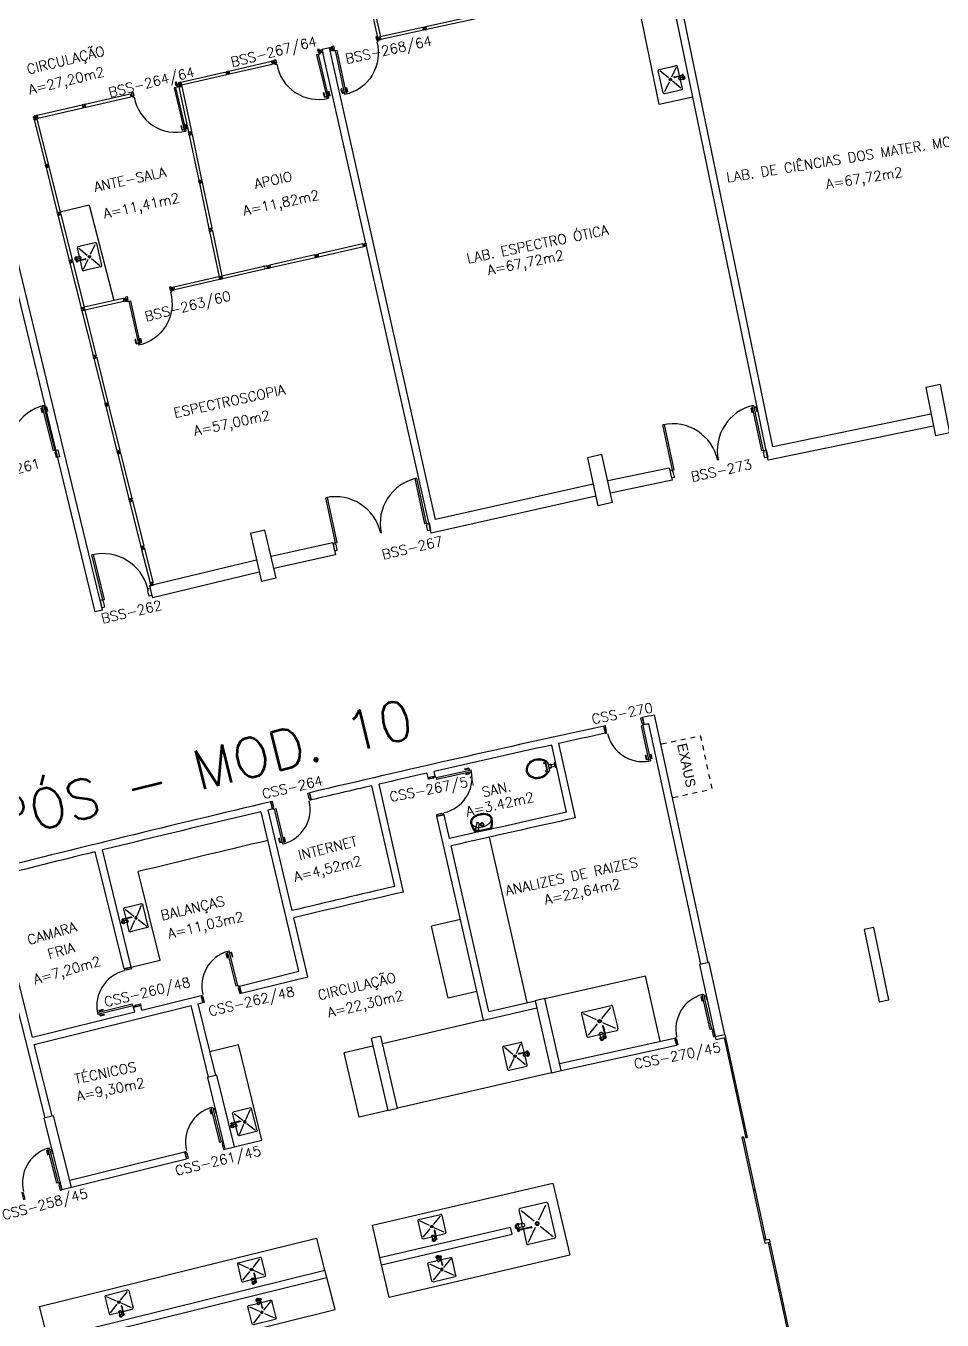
# Model space of a CAD drawing. Extents: x -152 to 150, y 325 to 437.
# Drawn here: x -98.22 to -79.6, y 386.06 to 412.36 of the extents above; entities that cross this region are included whole.
import ezdxf
from ezdxf.enums import TextEntityAlignment as Align

# ---------------------------------------------------------------- set-up
doc = ezdxf.new("R2010")
doc.units = 0
doc.header["$LTSCALE"] = 0.01
doc.header["$MEASUREMENT"] = 0
doc.header["$PDMODE"] = 98
doc.linetypes.add('HIDDEN2', pattern=[0.1875, 0.125, -0.0625])
doc.layers.get('0').update_dxf_attribs({"linetype": 'CONTINUOUS'})
doc.layers.get('DEFPOINTS').update_dxf_attribs({"linetype": 'CONTINUOUS'})
for name, color, linetype in [('ALV', 2, 'CONTINUOUS'), ('AREA', 2, 'CONTINUOUS'), ('BANC', 2, 'CONTINUOUS'), ('DIV', 2, 'CONTINUOUS'), ('ESQ', 1, 'CONTINUOUS'), ('ESTR', 3, 'CONTINUOUS'), ('PEÇAS', 1, 'CONTINUOUS'), ('PROJ', 1, 'HIDDEN2'), ('TEXTO', 2, 'CONTINUOUS'), ('TEXTO-CENTRO-CUSTO', 2, 'CONTINUOUS'), ('TEXTO-ENDEREÇO', 2, 'CONTINUOUS'), ('USO', 2, 'CONTINUOUS')]:
    doc.layers.add(name, color=color, linetype=linetype)
doc.styles.add('1', font='romans.shx')
doc.styles.add('LEGENDA', font='romans.shx', dxfattribs={"height": 0.2})
doc.styles.add('UNB-100', font='simplex.shx', dxfattribs={"height": 3})
doc.styles.add('UNB-100-1', font='simplex.shx', dxfattribs={"height": 0.2})
doc.dimstyles.new('1-600', dxfattribs={"dimtxt": 1.1, "dimasz": 2.5, "dimexe": 2, "dimexo": 4, "dimgap": 0.2, "dimtad": 1, "dimdec": 0, "dimzin": 4, "dimdsep": 46, "dimlunit": 6, "dimtxsty": '1', "dimblk1": 'NONE', "dimblk2": 'NONE', "dimsah": 1, "dimcen": 0, "dimclrd": 2, "dimclre": 2, "dimclrt": 2, "dimadec": 0, "dimazin": 0, "dimtfac": 1, "dimtdec": 0, "dimtmove": 2, "dimatfit": 3, "dimldrblk": 'NONE', "dimfxl": 0, "dimtolj": 1, "dimtzin": 0, "dimarcsym": 0})

# ---------------------------------------------------------------- blocks, each defined once
blk = doc.blocks.new('PILAR-SSC')
blk.add_lwpolyline([(0.003, -27.952), (0.203, -27.952), (0.203, -26.452), (0.003, -26.452)], close=True)
blk = doc.blocks.new('ESQCD-SSC')
for p, q in [((0, 0), (0, -0.06)), ((0.2, 0), (0.2, -2.143)), ((0, -0.06), (0.2, -0.06)), ((0.17, -0.06), (0.17, -2.143)), ((0.17, -1.056), (0.2, -1.056)), ((0.17, -1.086), (0.2, -1.086)), ((0.1, -2.113), (0.1, -4.253)), ((0.13, -2.113), (0.1, -2.113)), ((0.13, -2.143), (0.1, -2.143)), ((0.13, -2.113), (0.13, -4.253)), ((0.17, -2.113), (0.2, -2.113)), ((0.17, -2.143), (0.2, -2.143)), ((0.1, -3.199), (0.13, -3.199)), ((0.1, -3.229), (0.13, -3.229)), ((0.13, -4.223), (0.1, -4.223)), ((0.13, -4.253), (0.1, -4.253)), ((0.1, -4.256), (0.1, -4.316)), ((0.1, -4.256), (0.2, -4.256)), ((0.1, -4.316), (0.2, -4.316)), ((0.17, -4.316), (0.17, -6.443)), ((0.17, -4.346), (0.2, -4.346)), ((0.2, -4.256), (0.2, -6.443)), ((0.1, -6.413), (0.1, -8.571)), ((0.1, -6.413), (0.13, -6.413)), ((0.1, -6.443), (0.13, -6.443)), ((0.13, -6.413), (0.13, -8.571)), ((0.17, -6.413), (0.2, -6.413)), ((0.17, -6.443), (0.2, -6.443)), ((0.1, -7.485), (0.13, -7.485)), ((0.1, -7.515), (0.13, -7.515)), ((0.1, -8.541), (0.13, -8.541)), ((0.13, -8.571), (0.1, -8.571)), ((0.2, -8.541), (0.17, -8.541)), ((0.17, -8.541), (0.17, -10.694)), ((0.2, -8.571), (0.17, -8.571)), ((0.2, -8.541), (0.2, -10.694)), ((0.098, -10.694), (0.2, -10.694)), ((0.098, -10.755), (0.098, -10.694)), ((0.2, -10.755), (0.098, -10.755)), ((0.1, -10.755), (0.13, -10.755)), ((0.1, -10.755), (0.1, -12.882)), ((0.1, -10.785), (0.13, -10.785)), ((0.13, -10.755), (0.13, -12.882)), ((0.17, -10.664), (0.2, -10.664)), ((0.17, -10.694), (0.2, -10.694)), ((0.2, -10.694), (0.2, -10.755)), ((0.1, -11.77), (0.13, -11.77)), ((0.1, -11.8), (0.13, -11.8)), ((0.1, -12.852), (0.13, -12.852)), ((0.1, -12.882), (0.13, -12.882)), ((0.17, -12.852), (0.2, -12.852)), ((0.17, -12.852), (0.2, -12.852)), ((0.17, -12.852), (0.17, -14.95)), ((0.17, -12.882), (0.2, -12.882)), ((0.2, -12.852), (0.2, -12.887)), ((0.2, -12.887), (0.2, -15.019)), ((0, -14.95), (0, -15.019)), ((0.2, -14.95), (0, -14.95))]:
    blk.add_line(p, q)
blk = doc.blocks.new('PDV2E-SSC')
at = {"layer": 'DIV'}
for p, q in [((0.034, 0.925), (0.034, 0.835)), ((0.034, 0.925), (0.074, 0.925)), ((0.044, 0.835), (0.034, 0.835)), ((0.044, 0.915), (0.044, 0.835)), ((0.044, 0.915), (0.074, 0.915)), ((0.076, 0.05), (0.076, 0.965)), ((0.106, 0.965), (0.076, 0.965)), ((0.106, 0.05), (0.106, 0.965)), ((0.148, 0.925), (0.108, 0.925)), ((0.138, 0.915), (0.108, 0.915)), ((0.138, 0.915), (0.138, 0.835)), ((0.138, 0.835), (0.148, 0.835)), ((0.148, 0.925), (0.148, 0.835)), ((0.031, 0.05), (0.031, -0.05)), ((0.051, 0.05), (0.031, 0.05)), ((0.051, 0.02), (0.051, 0.05)), ((0.051, 0.02), (0.061, 0.02)), ((0.061, -0.05), (0.061, 0.02)), ((0.076, 0.05), (0.106, 0.05)), ((0.95, 0.02), (0.94, 0.02)), ((0.94, -0.05), (0.94, 0.02)), ((0.95, 0.02), (0.95, 0.05)), ((0.95, 0.05), (0.97, 0.05)), ((0.97, 0.05), (0.97, 0.035)), ((0.97, 0.035), (0.97, -0.035)), ((0.031, -0.05), (0.061, -0.05)), ((0.97, -0.05), (0.94, -0.05)), ((0.97, -0.035), (0.97, -0.05))]:
    blk.add_line(p, q, dxfattribs=at)
at = {"layer": 'DIV', "color": 1}
blk.add_arc((0.076, 0.1), 0.865, 356.6786, 90, dxfattribs=at)
blk = doc.blocks.new('PD80-SSC')
at = {"color": 2}
for p, q in [((-0.777, 0.01), (-0.777, -0.03)), ((-0.777, 0.01), (-0.687, 0.01)), ((-0.687, 0), (-0.687, 0.01)), ((-0.075, 0), (0.075, 0)), ((-0.075, 0), (-0.075, -0.02)), ((0.075, -0.03), (0.075, 0)), ((-0.817, -0.065), (-0.817, -0.03)), ((-0.085, -0.03), (-0.817, -0.03)), ((-0.085, -0.065), (-0.817, -0.065)), ((-0.777, -0.105), (-0.777, -0.065)), ((-0.777, -0.105), (-0.687, -0.105)), ((-0.767, 0), (-0.767, -0.03)), ((-0.767, 0), (-0.687, 0)), ((-0.767, -0.095), (-0.767, -0.065)), ((-0.767, -0.095), (-0.687, -0.095)), ((-0.687, -0.095), (-0.687, -0.105)), ((-0.085, -0.03), (-0.085, -0.065)), ((-0.075, -0.02), (-0.04, -0.02)), ((-0.04, -0.03), (-0.04, -0.02)), ((-0.04, -0.03), (0.075, -0.03)), ((-0.075, -0.781), (-0.04, -0.781)), ((-0.075, -0.801), (-0.075, -0.781)), ((-0.04, -0.771), (0.075, -0.771)), ((-0.04, -0.771), (-0.04, -0.781)), ((0.075, -0.771), (0.075, -0.801)), ((-0.075, -0.801), (0.075, -0.801)), ((-0.075, -0.802), (0.075, -0.802))]:
    blk.add_line(p, q, dxfattribs=at)
at = {"color": 1}
blk.add_arc((-0.085, -0.03), 0.731, 182.6571, 270, dxfattribs=at)
blk = doc.blocks.new('INOXA1-P')
for p, q in [((0.12, 0.23), (0.12, 0.047)), ((0.22, 0.25), (0.14, 0.25)), ((0.15, 0.22), (0.287, 0.043)), ((0.5, 0.25), (0.22, 0.25)), ((0.353, 0.043), (0.49, 0.22)), ((0.52, 0.23), (0.52, -0.23)), ((0.043, 0.008), (0.043, -0.022)), ((0.062, 0.04), (0.071, 0.04)), ((0.131, 0.048), (0.076, 0.043)), ((0.131, -0.002), (0.076, 0.003)), ((0.22, -0.027), (0.054, -0.027)), ((0.22, -0.037), (0.054, -0.037)), ((0.063, -0.003), (0.063, -0.021)), ((0.12, -0.001), (0.12, -0.027)), ((0.12, -0.037), (0.12, -0.23)), ((0.15, -0.22), (0.287, -0.043)), ((0.231, -0.027), (0.22, -0.027)), ((0.231, -0.037), (0.22, -0.037)), ((0.353, -0.043), (0.49, -0.22)), ((0.22, -0.25), (0.14, -0.25)), ((0.5, -0.25), (0.22, -0.25))]:
    blk.add_line(p, q)
blk.add_lwpolyline([(0.076, 0.003), (0.072, 0.004), (0.069, 0.009), (0.067, 0.015), (0.066, 0.023), (0.067, 0.031), (0.069, 0.037), (0.072, 0.042), (0.076, 0.043)])
blk.add_lwpolyline([(0.131, 0.048), (0.137, 0.046), (0.143, 0.041), (0.147, 0.033), (0.148, 0.023), (0.147, 0.013), (0.143, 0.006), (0.137, 0), (0.131, -0.002), (0.125, 0), (0.119, 0.006), (0.115, 0.013), (0.114, 0.023), (0.115, 0.033), (0.119, 0.041), (0.125, 0.046)], close=True)
for radius in [0.0266, 0.0163]:
    blk.add_circle((0.32, 0), radius)
for centre, radius, start, end in [((0.14, 0.23), 0.02, 90, 180), ((0.5, 0.23), 0.02, 360, 90), ((0.054, 0.023), 0.0349, 36.1705, 252.2568), ((0.054, 0.023), 0.0189, 62.7367, 235.7375), ((0.073, -0.003), 0.01, 102.8285, 180), ((0.054, 0.023), 0.0349, 285.5373, 323.9987), ((0.054, -0.032), 0.0145, 20.161, 339.839), ((0.054, -0.032), 0.005, 90.0037, 269.9963), ((0.231, -0.032), 0.00738, 222.6559, 137.3441), ((0.231, -0.032), 0.005, 269.9935, 90.0065), ((0.14, -0.23), 0.02, 180, 270), ((0.5, -0.23), 0.02, 270, 360)]:
    blk.add_arc(centre, radius, start, end)
blk = doc.blocks.new('PE80-SSC')
at = {"color": 2}
for p, q in [((0.075, 0), (-0.075, 0)), ((-0.075, -0.03), (-0.075, 0)), ((0.075, 0), (0.075, -0.02)), ((0.777, 0.01), (0.687, 0.01)), ((0.687, 0), (0.687, 0.01)), ((0.777, 0.01), (0.777, -0.03)), ((0.04, -0.03), (-0.075, -0.03)), ((0.075, -0.02), (0.04, -0.02)), ((0.04, -0.03), (0.04, -0.02)), ((0.085, -0.03), (0.817, -0.03)), ((0.085, -0.03), (0.085, -0.065)), ((0.085, -0.065), (0.817, -0.065)), ((0.767, 0), (0.687, 0)), ((0.767, -0.095), (0.687, -0.095)), ((0.687, -0.095), (0.687, -0.105)), ((0.777, -0.105), (0.687, -0.105)), ((0.767, 0), (0.767, -0.03)), ((0.767, -0.095), (0.767, -0.065)), ((0.777, -0.105), (0.777, -0.065)), ((0.817, -0.065), (0.817, -0.03)), ((0.04, -0.771), (-0.075, -0.771)), ((-0.075, -0.771), (-0.075, -0.801)), ((0.04, -0.771), (0.04, -0.781)), ((0.075, -0.781), (0.04, -0.781)), ((0.075, -0.801), (0.075, -0.781)), ((0.075, -0.801), (-0.075, -0.801)), ((0.075, -0.802), (-0.075, -0.802))]:
    blk.add_line(p, q, dxfattribs=at)
at = {"color": 1}
blk.add_arc((0.085, -0.03), 0.731, 270, 357.3429, dxfattribs=at)
blk = doc.blocks.new('DIVMT-SSC')
for p, q in [((0, 0.005), (0, -0.005)), ((0, -0.005), (0, 0.005)), ((-0.03, -0.03), (-0.03, -0.97)), ((0.006, -0.03), (-0.006, -0.03)), ((-0.005, 0), (0.005, 0)), ((0.005, 0), (-0.005, 0)), ((0.006, -0.02), (0.006, -0.03)), ((0.03, -0.03), (0.03, -0.97)), ((0.03, -0.97), (-0.03, -0.97)), ((-0.006, -0.98), (-0.006, -0.97)), ((-0.006, -0.98), (0.006, -0.98)), ((0.006, -1.001), (-0.006, -1.001)), ((0.005, -0.97), (-0.005, -0.97)), ((0, -0.994), (0, -1.007)), ((0, -1.02), (0, -1.021)), ((0.006, -0.98), (0.006, -0.97))]:
    blk.add_line(p, q)
blk.add_lwpolyline([(0.006, -0.02), (-0.006, -0.02), (0.006, -0.02), (0.006, -0.03), (0.03, -0.03), (0.03, -0.008), (0.02, -0.008), (0.02, 0.008), (0.03, 0.008), (0.03, 0.03), (0.006, 0.03), (0.006, 0.02), (-0.006, 0.02), (-0.006, 0.03), (-0.03, 0.03), (-0.03, 0.008), (-0.02, 0.008), (-0.02, -0.008), (-0.03, -0.008), (-0.03, -0.03), (-0.006, -0.03), (-0.006, -0.02), (-0.006, -0.03)])
blk = doc.blocks.new('PTDP-SSC')
at = {"color": 2}
for p, q in [((0.055, 1.015), (0.09, 1.015)), ((0.055, 0.075), (0.055, 1.015)), ((0.09, 0.075), (0.09, 1.015)), ((1.91, 0.075), (1.91, 1.015)), ((1.945, 1.015), (1.91, 1.015)), ((1.945, 0.075), (1.945, 1.015)), ((0.05, 0.075), (0, 0.075)), ((0, 0.075), (0, -0.075)), ((0.05, 0.04), (0.05, 0.075)), ((0.06, 0.04), (0.05, 0.04)), ((0.055, 0.075), (0.09, 0.075)), ((0.06, -0.075), (0.06, 0.04)), ((1.945, 0.075), (1.91, 0.075)), ((1.94, -0.075), (1.94, 0.04)), ((1.94, 0.04), (1.95, 0.04)), ((1.95, 0.04), (1.95, 0.075)), ((1.95, 0.075), (2, 0.075)), ((2, 0.075), (2, -0.075)), ((0, -0.075), (0.06, -0.075)), ((2, -0.075), (1.94, -0.075))]:
    blk.add_line(p, q, dxfattribs=at)
at = {"color": 1}
for centre, start, end in [((0.055, 0.075), 0, 90), ((1.945, 0.075), 90, 180)]:
    blk.add_arc(centre, 0.94, start, end, dxfattribs=at)
blk = doc.blocks.new('A$C73356FFD')
at = {"layer": 'DIV'}
for p, q in [((0.025, 0.03), (0.035, 0.03)), ((0.035, 0.03), (0.025, 0.03)), ((0.03, 0.025), (0.03, 0.035)), ((0.03, 0.035), (0.03, 0.025))]:
    blk.add_line(p, q, dxfattribs=at)
blk.add_lwpolyline([(0.009, 0.036), (0, 0.036), (0, 0.06), (0.022, 0.06), (0.022, 0.05), (0.038, 0.05), (0.038, 0.06), (0.06, 0.06), (0.06, 0.036), (0.05, 0.036), (0.05, 0.024), (0.06, 0.024), (0.06, 0), (0.038, 0), (0.038, 0.01), (0.022, 0.01), (0.022, 0), (0, 0), (0, 0.024), (0.009, 0.024)], close=True, dxfattribs=at)
blk = doc.blocks.new('LAVAT-P')
for p, q in [((-0.17, 0), (0.17, 0)), ((-0.157, -0.02), (0.157, -0.02)), ((0.063, -0.173), (0.094, -0.055)), ((0.069, -0.185), (0.09, -0.192)), ((0.102, -0.187), (0.151, -0.074))]:
    blk.add_line(p, q)
for points in [[(-0.225, -0.214, 0.136108), (-0.208, -0.262, 0.106861), (-0.155, -0.311, 0.073747), (-0.087, -0.339, 0.060305), (0, -0.349, 0.060305), (0.087, -0.339, 0.073747), (0.155, -0.311, 0.106861), (0.208, -0.262, 0.136108), (0.225, -0.214, 0.062982)], [(0.083, -0.096, 0.121735), (-0.082, -0.096, 0.073747), (-0.145, -0.122, 0.106861), (-0.192, -0.165, 0.153587), (-0.205, -0.208, 0.153587)], [(-0.205, -0.208, 0.153587), (-0.192, -0.251, 0.106861), (-0.145, -0.294, 0.073747), (-0.082, -0.32, 0.060305), (0, -0.329, 0.060305), (0.082, -0.32, 0.073747), (0.145, -0.294, 0.106861), (0.192, -0.251, 0.153587), (0.205, -0.208, 0.153587), (0.192, -0.165, 0.106861), (0.145, -0.122, 0.014792), (0.133, -0.115, 0.039243)]]:
    blk.add_lwpolyline(points, format="xyb")
for centre, radius in [((0, -0.135), 0.0347), ((0, -0.135), 0.0265), ((0.122, -0.065), 0.03)]:
    blk.add_circle(centre, radius)
for centre, radius, start, end in [((0.376, -0.254), 0.602, 155.0201, 176.1902), ((-0.376, -0.254), 0.602, 3.8098, 24.9799), ((0.376, -0.254), 0.582, 156.2686, 173.4578), ((0.073, -0.176), 0.01, 165.2139, 250.8603), ((0.122, -0.065), 0.0361, 302.4689, 199.2518), ((0.093, -0.183), 0.01, 250.8603, 336.5068), ((-0.376, -0.254), 0.582, 6.5422, 23.7314)]:
    blk.add_arc(centre, radius, start, end)
blk = doc.blocks.new('VDC-P')
for p, q in [((-0.127, 0.192), (0.127, 0.192)), ((-0.109, 0.202), (0.109, 0.202)), ((-0.068, 0.152), (0.068, 0.152)), ((-0.05, 0.152), (-0.03, 0.11)), ((-0.05, 0.015), (-0.05, 0)), ((-0.05, 0), (0.05, 0)), ((0.045, 0.02), (-0.045, 0.02)), ((-0.04, 0.025), (-0.04, 0.02)), ((0.035, 0.03), (-0.035, 0.03)), ((-0.03, 0.152), (-0.03, 0.11)), ((0.03, 0.11), (-0.03, 0.11)), ((0.03, 0.1), (-0.03, 0.1)), ((-0.025, 0.1), (-0.025, 0.03)), ((0.025, 0.1), (0.025, 0.03)), ((0.03, 0.152), (0.03, 0.11)), ((0.05, 0.152), (0.03, 0.11)), ((0.04, 0.025), (0.04, 0.02)), ((0.05, 0.015), (0.05, 0))]:
    blk.add_line(p, q)
for points in [[(0.16, 0.244, 0.050424), (0.18, 0.288, 0.082137), (0.195, 0.381, 0.082137), (0.18, 0.474, 0.090148), (0.138, 0.549, 0.104406), (0.073, 0.601, 0.117345), (0, 0.619, 0.117345), (-0.073, 0.601, 0.104406), (-0.138, 0.549, 0.090148), (-0.18, 0.474, 0.082137), (-0.195, 0.381, 0.082137)], [(0.142, 0.254, 0.050424), (0.161, 0.295, 0.082137), (0.175, 0.381, 0.082137), (0.161, 0.468, 0.090148), (0.122, 0.536, 0.104406), (0.064, 0.583, 0.117345), (0, 0.599, 0.117345), (-0.064, 0.583, 0.104406), (-0.122, 0.536, 0.090148), (-0.161, 0.468, 0.082137), (-0.175, 0.381, 0.082137)], [(-0.195, 0.381, 0.082137), (-0.18, 0.288, 0.050424), (-0.16, 0.244, 0.104406)], [(-0.175, 0.381, 0.082137), (-0.161, 0.295, 0.050424), (-0.142, 0.254, 0.050424)]]:
    blk.add_lwpolyline(points, format="xyb")
for centre in [(-0.083, 0.226), (0.083, 0.226)]:
    blk.add_circle(centre, 0.0101)
for centre, radius, start, end in [((0.08, 0.36), 0.266, 205.6863, 226.7558), ((0.08, 0.36), 0.246, 205.6863, 219.7706), ((-0.068, 0.202), 0.05, 226.7558, 270), ((-0.045, 0.015), 0.005, 90, 180), ((-0.035, 0.025), 0.005, 90, 180), ((-0.03, 0.105), 0.005, 90, 270), ((0.03, 0.105), 0.005, 270, 90), ((0.035, 0.025), 0.005, 0, 90), ((0.045, 0.015), 0.005, 360, 90), ((0.068, 0.202), 0.05, 270, 313.2442), ((-0.08, 0.36), 0.266, 313.2442, 334.3137), ((-0.08, 0.36), 0.246, 320.2294, 334.3137)]:
    blk.add_arc(centre, radius, start, end)
blk = doc.blocks.new('*D70')
at = {"layer": 'DEFPOINTS', "color": 0}
for p in [(-114.26, 419.921), (-107.85, 414.906), (-107.471, 413.455), (-114.89, 413.002), (-114.486, 411.557)]:
    blk.add_point(p, dxfattribs=at)
at = {"layer": 'TEXTO-CENTRO-CUSTO', "color": 2, "lineweight": -2}
for p, q in [((-108.86, 418.777), (-109.997, 423.13)), ((-115.966, 416.855), (-117.177, 421.189))]:
    blk.add_line(p, q, dxfattribs=at)
blk.add_arc((0.364, 0.48), 434.821, 104.63415, 105.60976, dxfattribs=at)
blk = doc.blocks.new('_NONE')
at = {"color": 0, "linetype": 'ByBlock'}
blk.add_circle((0, 0), 0.25, dxfattribs=at)
blk = doc.blocks.new('MTT-SSC')
for p, q in [((-0.006, 0.03), (-0.03, 0.03)), ((-0.03, 0.008), (-0.03, 0.03)), ((-0.03, 0.008), (-0.02, 0.008)), ((-0.02, -0.008), (-0.02, 0.008)), ((-0.006, 0.0205), (-0.006, 0.03)), ((0.006, 0.0205), (-0.006, 0.0205)), ((0.0051, 0), (-0.0051, 0)), ((-0.0051, 0), (0.0051, 0)), ((0, -0.0051), (0, 0.0051)), ((0, 0.0051), (0, -0.0051)), ((0.006, 0.0205), (0.006, 0.03)), ((0.006, 0.03), (0.03, 0.03)), ((0.02, -0.008), (0.02, 0.008)), ((0.03, 0.008), (0.02, 0.008)), ((0.03, 0.008), (0.03, 0.03)), ((-0.03, -0.008), (-0.02, -0.008)), ((-0.03, -0.008), (-0.03, -0.03)), ((-0.03, -0.03), (-0.006, -0.03)), ((-0.03, -0.03), (-0.009, -0.03)), ((-0.009, -0.03), (-0.027, -0.03)), ((-0.006, -0.0205), (-0.006, -0.03)), ((-0.006, -0.0205), (-0.006, -0.03)), ((0.006, -0.0205), (-0.006, -0.0205)), ((-0.006, -0.0205), (0.006, -0.0205)), ((0.006, -0.0205), (0.006, -0.03)), ((0.006, -0.0205), (0.006, -0.03)), ((0.03, -0.03), (0.006, -0.03)), ((0.03, -0.008), (0.02, -0.008)), ((0.03, -0.008), (0.03, -0.03))]:
    blk.add_line(p, q)

msp = doc.modelspace()

# ---------------------------------------------------------------- linework, layer by layer
at = {"layer": 'ALV'}
for p, q in [((-83.133, 403.533), (-86.22, 418.433)), ((-83.036, 403.809), (-86.073, 418.463)), ((-96.807, 400.453), (-100.4, 415.239)), ((-96.661, 400.489), (-100.254, 415.274)), ((-89.983, 402.052), (-92.196, 411.884)), ((-92.049, 411.916), (-92.195, 411.884)), ((-89.891, 402.328), (-92.049, 411.916)), ((-79.824, 404.474), (-83.036, 403.809)), ((-79.774, 404.229), (-83.133, 403.533)), ((-85.144, 403.372), (-86.39, 403.114)), ((-85.144, 403.372), (-85.081, 403.13)), ((-86.691, 403.049), (-89.891, 402.328)), ((-85.081, 403.13), (-86.339, 402.869)), ((-86.636, 402.805), (-89.983, 402.052)), ((-91.982, 401.858), (-93.233, 401.576)), ((-91.982, 401.858), (-91.927, 401.614)), ((-93.532, 401.506), (-95.703, 400.979)), ((-91.927, 401.614), (-93.178, 401.333)), ((-93.473, 401.263), (-95.644, 400.736)), ((-95.703, 400.979), (-95.644, 400.736)), ((-96.661, 400.489), (-96.807, 400.453)), ((-85.687, 398.304), (-85.655, 398.157)), ((-84.354, 393.323), (-85.442, 398.357)), ((-86.47, 398.133), (-86.438, 397.987)), ((-84.501, 393.291), (-85.557, 398.178)), ((-87.05, 396.265), (-87.385, 397.779)), ((-87.228, 396.379), (-87.531, 397.746)), ((-90.043, 397.079), (-90.065, 397.176)), ((-90.043, 397.079), (-89.897, 397.112)), ((-89.897, 397.112), (-89.919, 397.21)), ((-92.455, 396.775), (-92.421, 396.629)), ((-90.719, 394.871), (-91.186, 396.919)), ((-90.54, 394.759), (-91.04, 396.953)), ((-93.236, 396.594), (-93.202, 396.448)), ((-92.67, 393.147), (-93.439, 396.391)), ((-92.809, 394.382), (-93.293, 396.426)), ((-89.865, 396.298), (-89.719, 396.33)), ((-88.92, 392.152), (-89.865, 396.298)), ((-89.608, 395.845), (-89.719, 396.33)), ((-88.807, 392.332), (-89.575, 395.698)), ((-96.221, 393.197), (-96.806, 395.577)), ((-96.075, 393.233), (-96.661, 395.613)), ((-97.825, 390.171), (-99.047, 395.019)), ((-98.083, 391.807), (-98.901, 395.056)), ((-92.49, 393.037), (-92.774, 394.236)), ((-96.075, 393.233), (-96.221, 393.197)), ((-93.879, 392.848), (-92.67, 393.147)), ((-93.843, 392.702), (-92.49, 393.037)), ((-93.843, 392.702), (-93.879, 392.848)), ((-95.86, 392.358), (-94.657, 392.655)), ((-94.713, 392.487), (-94.621, 392.51)), ((-94.621, 392.51), (-94.657, 392.655)), ((-88.807, 392.332), (-87.867, 392.548)), ((-98.083, 391.807), (-96.005, 392.322)), ((-98.046, 391.662), (-94.858, 392.451)), ((-95.883, 392.455), (-96.029, 392.418)), ((-96.005, 392.322), (-96.029, 392.418)), ((-95.86, 392.358), (-95.883, 392.455)), ((-94.504, 390.993), (-94.858, 392.451)), ((-94.358, 391.029), (-94.713, 392.487)), ((-88.92, 392.152), (-87.833, 392.402)), ((-87.375, 391.275), (-85.033, 391.791)), ((-85.033, 391.791), (-84.994, 391.647)), ((-97.68, 390.207), (-98.046, 391.662)), ((-87.342, 391.128), (-84.994, 391.647)), ((-97.326, 388.904), (-94.996, 389.481)), ((-97.29, 388.759), (-94.95, 389.338)), ((-94.996, 389.481), (-94.95, 389.338)), ((-91.021, 387.327), (-88.371, 387.947)), ((-90.987, 387.181), (-88.335, 387.802)), ((-88.335, 387.802), (-88.371, 387.947)), ((-90.987, 387.181), (-91.021, 387.327)), ((-97.772, 385.679), (-92.141, 387.07)), ((-92.103, 386.925), (-92.141, 387.07)), ((-97.734, 385.533), (-92.103, 386.925))]:
    msp.add_line(p, q, dxfattribs=at)
for radius, start, end in [(407.019, 102.18444, 102.21969), (407.019, 102.33255, 103.19646), (406.869, 102.20556, 102.21964), (406.869, 102.33254, 102.46904), (406.869, 102.49016, 102.83484), (406.869, 102.85596, 102.99678), (406.869, 103.01791, 103.19651), (407.019, 103.30932, 104.17079), (406.869, 103.30941, 103.32264), (406.869, 103.34376, 103.81044), (405.469, 102.4902, 102.8348), (405.319, 102.469, 102.8348), (406.869, 103.83156, 104.13564), (404.769, 103.0188, 103.32258), (404.619, 102.99762, 103.32258)]:
    msp.add_arc((0.463, 0.506), radius, start, end, dxfattribs=at)
at = {"layer": 'BANC'}
for p, q in [((-96.934, 408.72), (-97.518, 408.576)), ((-96.934, 408.72), (-96.429, 406.779)), ((-88.027, 392.51), (-88.795, 395.876)), ((-95.491, 393.372), (-95.934, 395.173)), ((-89.387, 394.2), (-89.971, 394.063)), ((-89.637, 392.601), (-89.971, 394.063)), ((-96.075, 393.233), (-95.491, 393.372)), ((-87.672, 392.592), (-85.625, 393.052)), ((-85.326, 391.725), (-85.625, 393.052)), ((-89.053, 392.737), (-89.637, 392.601)), ((-88.92, 392.152), (-90.97, 391.672)), ((-94.476, 391.515), (-93.894, 391.659)), ((-93.421, 389.713), (-93.894, 391.659)), ((-91.165, 391.627), (-91.749, 391.49)), ((-91.444, 390.184), (-91.749, 391.49)), ((-87.537, 391.084), (-90.665, 390.367)), ((-90.86, 390.321), (-91.444, 390.184)), ((-93.981, 389.577), (-93.421, 389.713)), ((-91.175, 387.985), (-87.508, 388.843)), ((-87.508, 388.843), (-87.166, 387.382)), ((-91.021, 387.327), (-91.175, 387.985)), ((-97.942, 386.332), (-92.311, 387.723)), ((-92.311, 387.723), (-92.149, 387.068)), ((-90.833, 386.524), (-87.166, 387.382)), ((-90.833, 386.524), (-90.987, 387.181)), ((-91.933, 386.272), (-92.103, 386.925)), ((-97.772, 385.679), (-97.942, 386.332)), ((-97.564, 384.88), (-91.933, 386.272))]:
    msp.add_line(p, q, dxfattribs=at)
msp.add_arc((0.463, 0.506), 406.269, 103.34376, 103.72581, dxfattribs=at)
at = {"layer": 'DIV'}
for p, q in [((-91.309, 413.18), (-91.072, 412.125)), ((-91.251, 413.193), (-91.013, 412.138)), ((-90.148, 412.333), (-91.014, 412.143)), ((-90.135, 412.275), (-91.002, 412.084)), ((-90.126, 412.338), (-90.148, 412.333)), ((-90.148, 412.333), (-90.143, 412.31)), ((-90.148, 412.333), (-90.135, 412.275)), ((-90.133, 412.312), (-90.143, 412.31)), ((-90.133, 412.312), (-90.143, 412.31)), ((-90.142, 412.309), (-90.14, 412.299)), ((-90.131, 412.3), (-90.14, 412.298)), ((-90.131, 412.3), (-90.14, 412.298)), ((-90.135, 412.275), (-90.14, 412.298)), ((-90.139, 412.295), (-90.136, 412.278)), ((-90.135, 412.275), (-90.139, 412.295)), ((-90.113, 412.28), (-90.135, 412.275)), ((-90.133, 412.312), (-90.131, 412.3)), ((-90.131, 412.3), (-90.133, 412.312)), ((-90.126, 412.338), (-90.124, 412.328)), ((-90.124, 412.328), (-90.109, 412.332)), ((-90.117, 412.309), (-90.107, 412.312)), ((-90.107, 412.312), (-90.117, 412.309)), ((-90.116, 412.289), (-90.1, 412.293)), ((-90.113, 412.28), (-90.116, 412.289)), ((-90.113, 412.316), (-90.111, 412.306)), ((-90.111, 412.306), (-90.113, 412.316)), ((-90.111, 412.342), (-90.089, 412.346)), ((-90.111, 412.342), (-90.109, 412.332)), ((-90.098, 412.283), (-90.1, 412.293)), ((-90.098, 412.283), (-90.076, 412.288)), ((-90.093, 412.321), (-90.084, 412.323)), ((-90.093, 412.321), (-90.091, 412.309)), ((-90.091, 412.309), (-90.081, 412.311)), ((-90.084, 412.323), (-90.089, 412.346)), ((-90.081, 412.311), (-90.076, 412.288)), ((-91.052, 412.135), (-91.073, 412.13)), ((-91.073, 412.13), (-91.068, 412.107)), ((-91.073, 412.13), (-91.06, 412.072)), ((-91.059, 412.109), (-91.068, 412.107)), ((-91.059, 412.109), (-91.068, 412.107)), ((-91.068, 412.106), (-91.066, 412.096)), ((-91.056, 412.097), (-91.065, 412.095)), ((-91.056, 412.097), (-91.065, 412.095)), ((-91.06, 412.072), (-91.065, 412.095)), ((-91.065, 412.092), (-91.061, 412.074)), ((-91.06, 412.072), (-91.065, 412.092)), ((-91.039, 412.076), (-91.06, 412.072)), ((-91.059, 412.109), (-91.056, 412.097)), ((-91.056, 412.097), (-91.059, 412.109)), ((-91.056, 412.103), (-91.058, 412.103)), ((-91.052, 412.135), (-91.049, 412.125)), ((-91.049, 412.125), (-91.034, 412.129)), ((-91.031, 412.109), (-91.044, 412.106)), ((-91.042, 412.106), (-91.032, 412.108)), ((-91.032, 412.108), (-91.042, 412.106)), ((-91.041, 412.086), (-91.025, 412.089)), ((-91.039, 412.076), (-91.041, 412.086)), ((-91.039, 412.113), (-91.037, 412.101)), ((-91.038, 412.112), (-91.036, 412.102)), ((-91.036, 412.102), (-91.038, 412.112)), ((-91.036, 412.138), (-91.014, 412.143)), ((-91.036, 412.138), (-91.034, 412.129)), ((-91.023, 412.08), (-91.025, 412.089)), ((-91.023, 412.08), (-91.002, 412.084)), ((-91.019, 412.118), (-91.009, 412.12)), ((-91.019, 412.118), (-91.009, 412.12)), ((-91.016, 412.106), (-91.019, 412.118)), ((-91.019, 412.118), (-91.016, 412.106)), ((-91.016, 412.106), (-91.007, 412.108)), ((-91.016, 412.106), (-91.007, 412.108)), ((-91.014, 412.143), (-91.002, 412.084)), ((-91.009, 412.12), (-91.014, 412.143)), ((-91.009, 412.119), (-91.007, 412.109)), ((-91.007, 412.108), (-91.002, 412.084)), ((-92.254, 411.871), (-92.241, 411.812)), ((-92.24, 411.849), (-92.249, 411.847)), ((-92.249, 411.846), (-92.246, 411.836)), ((-92.237, 411.838), (-92.246, 411.835)), ((-92.237, 411.838), (-92.24, 411.849)), ((-92.224, 411.847), (-92.211, 411.85)), ((-92.219, 411.854), (-92.216, 411.842)), ((-92.199, 411.852), (-92.198, 411.853)), ((-92.032, 411.89), (-92.033, 411.89)), ((-92.007, 411.896), (-92.02, 411.893)), ((-92.015, 411.9), (-92.012, 411.888)), ((-91.994, 411.905), (-91.985, 411.907)), ((-91.991, 411.893), (-91.994, 411.905)), ((-91.991, 411.893), (-91.982, 411.895)), ((-91.99, 411.93), (-91.977, 411.871)), ((-91.985, 411.906), (-91.982, 411.896)), ((-94.129, 411.437), (-94.15, 411.432)), ((-94.145, 411.409), (-94.15, 411.432)), ((-94.129, 411.437), (-94.126, 411.428)), ((-94.111, 411.431), (-94.126, 411.428)), ((-94.113, 411.441), (-94.091, 411.446)), ((-94.113, 411.441), (-94.111, 411.431)), ((-94.091, 411.446), (-93.227, 411.645)), ((-94.091, 411.446), (-94.086, 411.422)), ((-94.091, 411.446), (-94.078, 411.387)), ((-94.078, 411.387), (-93.213, 411.587)), ((-93.205, 411.65), (-93.227, 411.645)), ((-93.227, 411.645), (-93.213, 411.587)), ((-93.221, 411.622), (-93.227, 411.645)), ((-93.212, 411.624), (-93.221, 411.622)), ((-93.212, 411.624), (-93.221, 411.622)), ((-93.221, 411.621), (-93.219, 411.611)), ((-93.209, 411.612), (-93.219, 411.61)), ((-93.209, 411.612), (-93.219, 411.61)), ((-93.219, 411.61), (-93.213, 411.587)), ((-93.192, 411.592), (-93.213, 411.587)), ((-93.209, 411.612), (-93.212, 411.624)), ((-93.212, 411.624), (-93.209, 411.612)), ((-93.205, 411.65), (-93.203, 411.64)), ((-93.188, 411.644), (-93.203, 411.64)), ((-93.197, 411.621), (-93.184, 411.624)), ((-93.186, 411.624), (-93.196, 411.621)), ((-93.196, 411.621), (-93.186, 411.624)), ((-93.179, 411.605), (-93.194, 411.601)), ((-93.192, 411.592), (-93.194, 411.601)), ((-93.192, 411.629), (-93.189, 411.617)), ((-93.192, 411.628), (-93.19, 411.618)), ((-93.19, 411.618), (-93.192, 411.628)), ((-93.19, 411.654), (-93.168, 411.659)), ((-93.19, 411.654), (-93.188, 411.644)), ((-93.176, 411.595), (-93.179, 411.605)), ((-93.176, 411.595), (-93.155, 411.6)), ((-93.172, 411.633), (-93.163, 411.635)), ((-93.172, 411.633), (-93.163, 411.635)), ((-93.172, 411.633), (-93.17, 411.621)), ((-93.17, 411.621), (-93.172, 411.633)), ((-93.172, 411.627), (-93.171, 411.627)), ((-93.17, 411.621), (-93.16, 411.623)), ((-93.17, 411.621), (-93.16, 411.623)), ((-93.168, 411.659), (-93.163, 411.635)), ((-93.168, 411.659), (-93.155, 411.6)), ((-93.163, 411.634), (-93.161, 411.624)), ((-93.155, 411.6), (-93.16, 411.623)), ((-93.16, 411.621), (-93.156, 411.603)), ((-93.155, 411.6), (-93.16, 411.621)), ((-94.135, 411.411), (-94.145, 411.409)), ((-94.133, 411.399), (-94.142, 411.397)), ((-94.142, 411.397), (-94.136, 411.374)), ((-94.115, 411.379), (-94.136, 411.374)), ((-94.135, 411.411), (-94.133, 411.399)), ((-94.109, 411.411), (-94.119, 411.409)), ((-94.119, 411.409), (-94.109, 411.411)), ((-94.102, 411.392), (-94.117, 411.389)), ((-94.115, 411.379), (-94.117, 411.389)), ((-94.115, 411.415), (-94.113, 411.405)), ((-94.113, 411.405), (-94.115, 411.415)), ((-94.099, 411.382), (-94.102, 411.392)), ((-94.099, 411.382), (-94.078, 411.387)), ((-94.095, 411.42), (-94.086, 411.422)), ((-94.095, 411.42), (-94.086, 411.422)), ((-94.095, 411.42), (-94.093, 411.409)), ((-94.093, 411.409), (-94.095, 411.42)), ((-94.093, 411.409), (-94.083, 411.411)), ((-94.093, 411.409), (-94.083, 411.411)), ((-94.086, 411.422), (-94.084, 411.412)), ((-94.078, 411.387), (-94.083, 411.411)), ((-94.083, 411.408), (-94.079, 411.39)), ((-94.078, 411.387), (-94.083, 411.408)), ((-98.047, 410.533), (-98.034, 410.474)), ((-98.033, 410.512), (-98.042, 410.509)), ((-98.042, 410.508), (-98.04, 410.499)), ((-98.03, 410.5), (-98.039, 410.498)), ((-98.03, 410.5), (-98.033, 410.512)), ((-98.018, 410.509), (-98.004, 410.512)), ((-98.012, 410.517), (-98.009, 410.504)), ((-97.992, 410.515), (-97.991, 410.515)), ((-93.371, 407.466), (-93.376, 407.49)), ((-93.361, 407.468), (-93.371, 407.466)), ((-93.368, 407.455), (-93.362, 407.431)), ((-95.246, 407.046), (-95.267, 407.041)), ((-95.267, 407.041), (-95.262, 407.018)), ((-95.267, 407.041), (-95.254, 406.983)), ((-95.253, 407.02), (-95.262, 407.018)), ((-95.253, 407.02), (-95.262, 407.018)), ((-95.262, 407.017), (-95.26, 407.007)), ((-95.25, 407.008), (-95.259, 407.006)), ((-95.25, 407.008), (-95.259, 407.006)), ((-95.254, 406.983), (-95.259, 407.006)), ((-95.259, 407.003), (-95.255, 406.986)), ((-95.254, 406.983), (-95.259, 407.003)), ((-95.232, 406.988), (-95.254, 406.983)), ((-95.253, 407.02), (-95.25, 407.008)), ((-95.25, 407.008), (-95.253, 407.02)), ((-95.246, 407.046), (-95.244, 407.036)), ((-95.244, 407.036), (-95.228, 407.04)), ((-95.235, 406.997), (-95.219, 407.001)), ((-95.232, 406.988), (-95.235, 406.997)), ((-95.23, 407.05), (-95.209, 407.055)), ((-95.23, 407.05), (-95.228, 407.04)), ((-95.217, 406.991), (-95.219, 407.001)), ((-95.217, 406.991), (-95.195, 406.996)), ((-95.213, 407.029), (-95.203, 407.031)), ((-95.213, 407.029), (-95.203, 407.031)), ((-95.21, 407.017), (-95.213, 407.029)), ((-95.213, 407.029), (-95.21, 407.017)), ((-95.21, 407.017), (-95.201, 407.019)), ((-95.21, 407.017), (-95.201, 407.019)), ((-95.209, 407.055), (-95.195, 406.996)), ((-95.203, 407.031), (-95.209, 407.055)), ((-95.203, 407.03), (-95.201, 407.02)), ((-95.201, 407.019), (-95.195, 406.996)), ((-96.241, 406.819), (-97.036, 406.647)), ((-96.227, 406.761), (-97.021, 406.588)), ((-96.22, 406.824), (-96.241, 406.819)), ((-96.241, 406.819), (-96.236, 406.796)), ((-96.227, 406.798), (-96.236, 406.796)), ((-96.227, 406.798), (-96.236, 406.796)), ((-96.224, 406.786), (-96.233, 406.784)), ((-96.224, 406.786), (-96.233, 406.784)), ((-96.228, 406.761), (-96.233, 406.784)), ((-96.233, 406.781), (-96.229, 406.764)), ((-96.206, 406.766), (-96.228, 406.761)), ((-96.227, 406.798), (-96.224, 406.786)), ((-96.224, 406.786), (-96.227, 406.798)), ((-96.224, 406.792), (-96.226, 406.792)), ((-96.22, 406.824), (-96.218, 406.815)), ((-96.218, 406.815), (-96.202, 406.818)), ((-96.199, 406.798), (-96.212, 406.795)), ((-96.21, 406.796), (-96.2, 406.798)), ((-96.2, 406.798), (-96.21, 406.796)), ((-96.209, 406.776), (-96.193, 406.779)), ((-96.206, 406.766), (-96.209, 406.776)), ((-96.207, 406.803), (-96.205, 406.791)), ((-96.206, 406.802), (-96.204, 406.792)), ((-96.204, 406.792), (-96.206, 406.802)), ((-96.204, 406.828), (-96.183, 406.833)), ((-96.204, 406.828), (-96.202, 406.818)), ((-96.191, 406.769), (-96.193, 406.779)), ((-96.191, 406.769), (-96.169, 406.774)), ((-96.187, 406.807), (-96.177, 406.809)), ((-96.187, 406.807), (-96.177, 406.809)), ((-96.184, 406.796), (-96.187, 406.807)), ((-96.187, 406.807), (-96.184, 406.796)), ((-96.184, 406.796), (-96.175, 406.798)), ((-96.184, 406.796), (-96.175, 406.798)), ((-96.183, 406.833), (-96.169, 406.774)), ((-96.177, 406.809), (-96.183, 406.833)), ((-96.177, 406.808), (-96.175, 406.799)), ((-96.175, 406.798), (-96.169, 406.774)), ((-95.857, 401.787), (-95.88, 401.782)), ((-95.875, 401.76), (-95.88, 401.782)), ((-95.875, 401.76), (-95.865, 401.763)), ((-95.871, 401.745), (-95.861, 401.747)), ((-95.871, 401.745), (-95.866, 401.723)), ((-95.866, 401.723), (-95.808, 401.738)), ((-95.866, 401.723), (-95.843, 401.729)), ((-95.866, 401.723), (-95.694, 401.042)), ((-95.861, 401.747), (-95.865, 401.763)), ((-95.855, 401.778), (-95.857, 401.787)), ((-95.855, 401.778), (-95.843, 401.781)), ((-95.839, 401.761), (-95.849, 401.758)), ((-95.849, 401.758), (-95.839, 401.761)), ((-95.845, 401.79), (-95.822, 401.796)), ((-95.843, 401.781), (-95.845, 401.79)), ((-95.845, 401.765), (-95.843, 401.755)), ((-95.843, 401.755), (-95.845, 401.765)), ((-95.833, 401.741), (-95.845, 401.738)), ((-95.845, 401.738), (-95.833, 401.741)), ((-95.845, 401.738), (-95.843, 401.729)), ((-95.845, 401.738), (-95.843, 401.729)), ((-95.842, 401.729), (-95.832, 401.732)), ((-95.833, 401.741), (-95.831, 401.732)), ((-95.833, 401.741), (-95.831, 401.732)), ((-95.808, 401.738), (-95.831, 401.732)), ((-95.808, 401.738), (-95.828, 401.733)), ((-95.828, 401.733), (-95.811, 401.737)), ((-95.817, 401.775), (-95.827, 401.772)), ((-95.823, 401.757), (-95.827, 401.772)), ((-95.813, 401.759), (-95.823, 401.757)), ((-95.817, 401.775), (-95.822, 401.796)), ((-95.813, 401.759), (-95.808, 401.738)), ((-95.808, 401.738), (-95.636, 401.057)), ((-95.694, 401.042), (-95.636, 401.057)), ((-95.67, 401.048), (-95.66, 401.051)), ((-95.668, 401.039), (-95.67, 401.048)), ((-95.657, 401.042), (-95.668, 401.039)), ((-95.663, 401.018), (-95.651, 401.021)), ((-95.657, 401.042), (-95.659, 401.051)), ((-95.659, 401.026), (-95.656, 401.013)), ((-95.653, 401.001), (-95.652, 401))]:
    msp.add_line(p, q, dxfattribs=at)
at = {"layer": 'ESQ'}
for p, q in [((-97.913, 404.59), (-97.874, 404.6)), ((-97.901, 404.583), (-97.871, 404.591)), ((-97.801, 404.618), (-97.84, 404.608)), ((-97.808, 404.606), (-97.837, 404.599)), ((-97.808, 404.606), (-97.789, 404.529)), ((-97.801, 404.618), (-97.779, 404.531)), ((-83.486, 404.593), (-83.448, 404.603)), ((-83.486, 404.593), (-83.464, 404.506)), ((-83.474, 404.586), (-83.445, 404.593)), ((-83.375, 404.621), (-83.414, 404.611)), ((-83.382, 404.609), (-83.411, 404.601)), ((-83.382, 404.609), (-83.362, 404.531)), ((-83.375, 404.621), (-83.353, 404.534)), ((-97.913, 404.59), (-97.891, 404.503)), ((-97.901, 404.583), (-97.881, 404.506)), ((-97.881, 404.506), (-97.89, 404.503)), ((-97.789, 404.529), (-97.779, 404.531)), ((-83.474, 404.586), (-83.455, 404.508)), ((-83.455, 404.508), (-83.464, 404.506)), ((-83.362, 404.531), (-83.353, 404.533)), ((-96.875, 401.61), (-96.841, 401.618)), ((-96.653, 400.697), (-96.875, 401.61)), ((-96.619, 400.705), (-96.841, 401.618)), ((-95.74, 400.919), (-95.691, 400.93)), ((-95.731, 400.885), (-95.74, 400.919)), ((-95.691, 400.93), (-95.656, 400.785)), ((-96.658, 400.696), (-96.707, 400.684)), ((-96.707, 400.684), (-96.671, 400.538)), ((-96.65, 400.661), (-96.658, 400.696)), ((-96.653, 400.697), (-96.619, 400.705)), ((-96.64, 400.664), (-96.65, 400.661)), ((-96.613, 400.552), (-96.64, 400.664)), ((-95.741, 400.882), (-95.731, 400.885)), ((-95.714, 400.77), (-95.741, 400.882)), ((-95.656, 400.785), (-95.714, 400.77)), ((-96.671, 400.538), (-96.613, 400.552))]:
    msp.add_line(p, q, dxfattribs=at)
msp.add_arc((-96.653, 400.697), 0.94, 13.6525, 103.6525, dxfattribs=at)
at = {"layer": 'ESTR'}
for p, q in [((-79.633, 405.073), (-79.928, 405.015)), ((-79.928, 405.015), (-79.733, 404.034)), ((-79.439, 404.092), (-79.633, 405.073)), ((-79.439, 404.092), (-79.732, 404.034)), ((-86.51, 403.65), (-86.803, 403.587)), ((-86.803, 403.587), (-86.592, 402.61)), ((-86.299, 402.673), (-86.51, 403.65)), ((-86.299, 402.673), (-86.592, 402.61)), ((-93.362, 402.111), (-93.654, 402.043)), ((-93.654, 402.043), (-93.426, 401.069)), ((-93.134, 401.137), (-93.362, 402.111)), ((-93.134, 401.137), (-93.426, 401.069))]:
    msp.add_line(p, q, dxfattribs=at)
at = {"layer": 'PEÇAS'}
for p, q in [((-85.346, 410.766), (-85.853, 413.214)), ((-84.662, 410.915), (-85.346, 410.766))]:
    msp.add_line(p, q, dxfattribs=at)
at = {"layer": 'PROJ'}
for p, q in [((-85.298, 397.768), (-84.511, 397.938)), ((-84.511, 397.938), (-84.276, 396.851)), ((-85.061, 396.681), (-84.276, 396.851))]:
    msp.add_line(p, q, dxfattribs=at)

# ---------------------------------------------------------------- block references
at = {"layer": 'DIV', "xscale": -1}
for name, p, rotation in [('DIVMT-SSC', (-89.135, 412.525), 282.3694533981822), ('PDV2E-SSC', (-92.014, 411.895), 191.9791184079118), ('A$C73356FFD', (-91.977, 411.871), 12.99378390058387), ('DIVMT-SSC', (-95.083, 411.157), 11.92282656337199), ('DIVMT-SSC', (-98.028, 410.491), 14.04416598656489), ('MTT-SSC', (-94.876, 410.177), 280.8326504641676), ('DIVMT-SSC', (-94.875, 410.177), 11.92282656337199), ('MTT-SSC', (-97.785, 409.52), 282.9539898873621), ('DIVMT-SSC', (-97.785, 409.52), 14.04416598656489), ('DIVMT-SSC', (-94.669, 409.2), 11.92282656337199), ('DIVMT-SSC', (-97.543, 408.55), 14.04416598656489), ('DIVMT-SSC', (-94.463, 408.221), 11.92282656337199), ('DIVMT-SSC', (-91.332, 407.911), 282.8775435544178), ('DIVMT-SSC', (-97.3, 407.58), 14.04416598656489), ('DIVMT-SSC', (-93.282, 407.465), 282.8775435544178), ('DIVMT-SSC', (-92.307, 407.688), 282.8775435544178), ('DIVMT-SSC', (-94.257, 407.242), 282.8775435544178), ('PDV2E-SSC', (-96.207, 406.798), 192.4872085641489), ('DIVMT-SSC', (-97.057, 406.61), 14.04416598656489), ('DIVMT-SSC', (-96.815, 405.64), 14.04416598656489), ('DIVMT-SSC', (-96.572, 404.67), 14.04416598656489), ('DIVMT-SSC', (-96.329, 403.7), 14.04416598656489), ('DIVMT-SSC', (-96.087, 402.73), 14.04416598656489), ('A$C73356FFD', (-95.637, 401.056), 103.367510532692)]:
    msp.add_blockref(name, p, dxfattribs=dict(at, rotation=rotation))
at = {"layer": 'DIV'}
for name, p, rotation in [('PDV2E-SSC', (-92.217, 411.849), 193.3874735273212), ('A$C73356FFD', (-92.241, 411.812), 12.37280803465024), ('DIVMT-SSC', (-95.088, 411.185), 102.9971385370501), ('PDV2E-SSC', (-95.114, 411.18), 193.3874735273212), ('DIVMT-SSC', (-97.037, 410.735), 102.9971385370501), ('DIVMT-SSC', (-98.011, 410.51), 102.9971385370501)]:
    msp.add_blockref(name, p, dxfattribs=dict(at, rotation=rotation))
at = {"layer": 'ESQ'}
for name, p, rotation in [('PTDP-SSC', (-99.494, 403.196), 13.88841403943317), ('PTDP-SSC', (-85.113, 403.251), 12.08645684738644), ('PTDP-SSC', (-91.963, 401.769), 12.08645684738644), ('PE80-SSC', (-85.671, 398.23), 282.5386286869558), ('PE80-SSC', (-89.97, 397.096), 12.54775669912136), ('PD80-SSC', (-93.219, 396.521), 103.0459524117642), ('PD80-SSC', (-93.861, 392.775), 284.0178724025995), ('PE80-SSC', (-95.956, 392.436), 193.7303242489529), ('PD80-SSC', (-84.231, 391.893), 282.5467491628354), ('ESQCD-SSC', (-84.208, 391.82), 12.19499999999872), ('PD80-SSC', (-94.191, 389.603), 283.9631634733502), ('PD80-SSC', (-97.507, 388.775), 284.2285246415041)]:
    msp.add_blockref(name, p, dxfattribs=dict(at, rotation=rotation))
at = {"layer": 'ESTR'}
for p, rotation in [((-86.549, 419.896), 11.70731707316911), ((-90.116, 419.14), 12.19512195122011), ((-93.677, 418.354), 12.6829268292671), ((-97.231, 417.537), 13.17073170731701), ((-100.778, 416.69), 13.65853658536678), ((-104.318, 415.813), 14.1463414634149)]:
    msp.add_blockref('PILAR-SSC', p, dxfattribs=dict(at, rotation=rotation))
at = {"layer": 'PEÇAS'}
for name, p, rotation in [('INOXA1-P', (-84.807, 411.342), 192.683295967616), ('INOXA1-P', (-97.239, 407.601), 12.68329596761595), ('VDC-P', (-87.443, 397.347), 102.4795999999988), ('LAVAT-P', (-88.916, 396.002), 192.4795999999959), ('INOXA1-P', (-87.966, 391.495), 193.170731707317), ('INOXA1-P', (-89.894, 387.646), 103.169237176328), ('INOXA1-P', (-93.557, 386.775), 103.8789984989887), ('INOXA1-P', (-96.249, 386.11), 103.8789984989887)]:
    msp.add_blockref(name, p, dxfattribs=dict(at, rotation=rotation))
at = {"layer": 'PEÇAS', "xscale": -1}
for p, rotation in [((-96.29, 394.158), 193.8789984989816), ((-94.077, 390.009), 194.1463414634115), ((-89.836, 387.396), 103.1692371763224), ((-93.496, 386.526), 103.8789984989823)]:
    msp.add_blockref('INOXA1-P', p, dxfattribs=dict(at, rotation=rotation))
at = {"layer": 'PEÇAS'}
for p, xscale, yscale, zscale, rotation in [((-86.462, 391.727), 1.300000000000019, 1.300000000000011, 1.3, 103.1707317073063), ((-88.294, 387.911), 1.500000000000012, 1.5, 1.5, 13.16923717632598)]:
    msp.add_blockref('INOXA1-P', p, dxfattribs=dict(at, xscale=xscale, yscale=yscale, zscale=zscale, rotation=rotation))

# ---------------------------------------------------------------- texts
at = {"layer": 'AREA', "style": 'UNB-100'}
for s, rotation, p in [('A=27,20m2', 13.7926, (-98.137, 410.966)), ('A=67,72m2', 9.2261, (-81.943, 409.047)), ('A=11,41m2', 12.1292, (-96.622, 408.447)), ('A=11,82m2', 12.1292, (-93.782, 408.505)), ('A=67,72m2', 11.5845, (-88.816, 407.296)), ('A=57,00m2', 12.1292, (-94.784, 404.028)), ('A=3.42m2', 12.4791, (-89.249, 396.294)), ('A=4,52m2', 13.9626, (-92.743, 394.966)), ('A=22,64m2', 12.3358, (-87.657, 394.5)), ('A=11,03m2', 13.2639, (-95.31, 393.81)), ('A=7,20m2', 16.0517, (-98.028, 392.88)), ('A=22,30m2', 13.2951, (-92.063, 392.206)), ('A=9,30m2', 11.6407, (-97.162, 390.507))]:
    msp.add_text(s, height=0.2, rotation=rotation, dxfattribs=at).set_placement(p)
at = {"layer": 'TEXTO', "style": 'UNB-100'}
for s, rotation, p in [('CIRCULAÇÃO', 13.7926, (-98.172, 411.378)), ('LAB. DE CIÊNCIAS DOS MATER. MOSBAUER', 9.2261, (-83.963, 409.18)), ('ANTE-SALA', 12.1292, (-96.811, 408.988)), ('APOIO', 12.1292, (-93.553, 409.05)), ('LAB. ESPECTRO ÓTICA', 11.5845, (-89.234, 407.536)), ('ESPECTROSCOPIA', 12.1292, (-95.187, 404.394)), ('SAN.', 12.4791, (-88.926, 396.686)), ('INTERNET', 13.9626, (-92.656, 395.405)), ('ANALIZES DE RAIZES', 12.3358, (-88.446, 394.687)), ('BALANÇAS', 13.2639, (-95.451, 394.182)), ('CAMARA ', 16.0517, (-98.156, 393.681)), ('FRIA', 16.0517, (-97.74, 393.393)), ('CIRCULAÇÃO', 13.2951, (-92.256, 392.559)), ('TÉCNICOS', 11.6407, (-97.207, 390.857))]:
    msp.add_text(s, height=0.2, rotation=rotation, dxfattribs=at).set_placement(p)
at = {"layer": 'TEXTO-ENDEREÇO', "style": 'UNB-100-1'}
for s, rotation, p in [('BSS-267/64', 14.0926, (-93.156, 411.742)), ('BSS-268/64', 12.1793, (-90.826, 411.781)), ('BSS-264/64', 14.0926, (-95.639, 411.123)), ('BSS-263/60', 14.0926, (-94.905, 406.57)), ('BSS-261', 14.7406, (-98.519, 403.223)), ('BSS-273', 12.1793, (-84.062, 403.229)), ('BSS-267', 13.2989, (-90.341, 401.658)), ('BSS-262', 13.1677, (-96.048, 400.356)), ('CSS-270', 11.2082, (-86.078, 398.293)), ('CSS-264', 13.1677, (-92.778, 396.792)), ('CSS-267/51', 11.2082, (-89.927, 396.762)), ('CSS-260/48', 13.4228, (-95.729, 392.628)), ('CSS-262/48', 13.4228, (-93.611, 392.441)), ('CSS-270/45', 11.2082, (-84.959, 391.335)), ('CSS-261/45', 13.5804, (-94.289, 389.2)), ('CSS-258/45', 14.7276, (-97.804, 388.318))]:
    msp.add_text(s, height=0.2, rotation=rotation, dxfattribs=at).set_placement(p, align=Align.CENTER)
at = {"layer": 'USO', "style": 'LEGENDA'}
msp.add_text('LAB. ECOLOGIA - PÓS - MOD. 10', height=0.8, rotation=13.91, dxfattribs=at).set_placement((-108.32, 393.448))
at = {"layer": 'USO'}
msp.add_text('EXAUS', height=0.2, rotation=282.195, dxfattribs=at).set_placement((-84.984, 397.757))
msp.add_text('EXAUS', height=0.2, rotation=282.195, dxfattribs=at).set_placement((-84.984, 397.757))

# ---------------------------------------------------------------- dimensions: what is measured, and where the dimension line sits
at = {"layer": 'TEXTO-CENTRO-CUSTO'}
dim = msp.add_angular_dim_2l(base=(-114.26, 419.921), line1=((-114.89, 413.002), (-114.486, 411.557)), line2=((-107.85, 414.906), (-107.471, 413.455)), text=' ', dimstyle='1-600', override={"dimazin": 1}, dxfattribs=at)
dim.commit()
dim.dimension.update_dxf_attribs({"geometry": '*D70', "text_midpoint": (-0.757, 435.187)})

doc.saveas('drawing.dxf')
